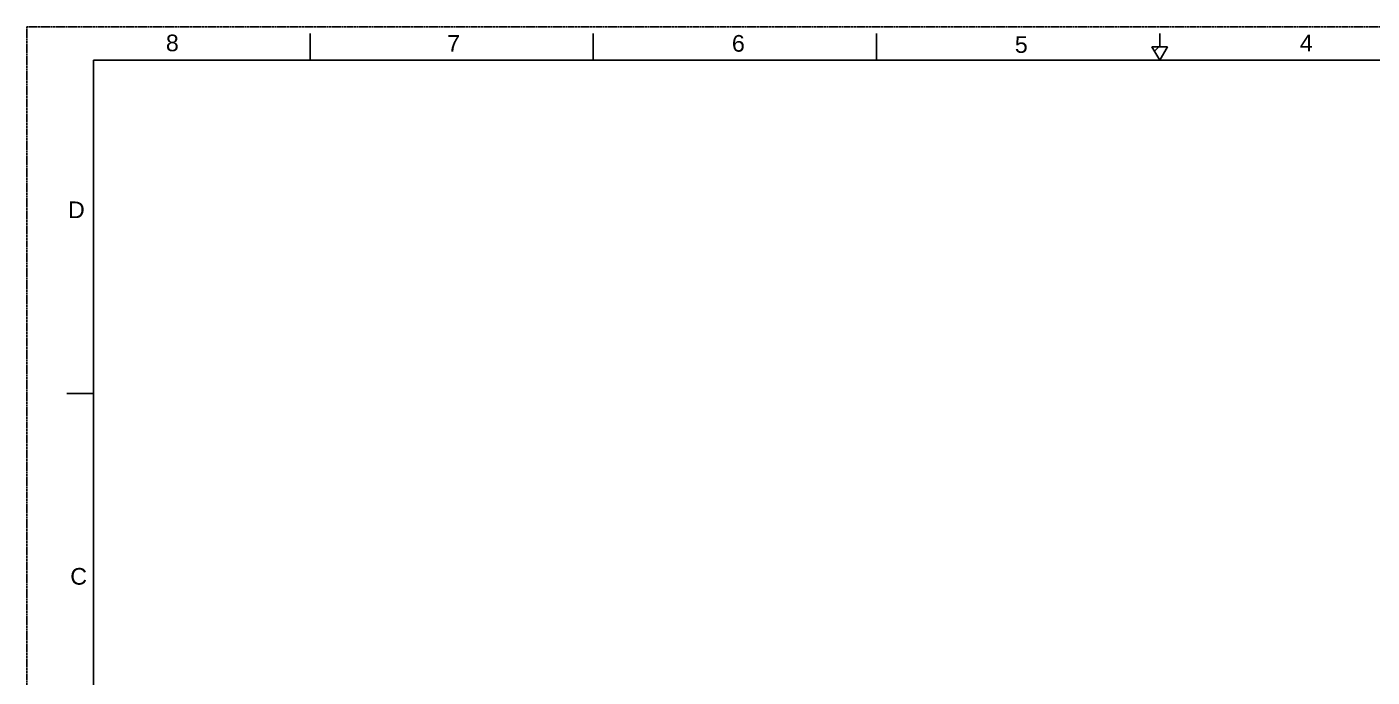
# Model space of a CAD drawing. Header units: millimetres. Extents: x -784753 to 2894, y -738 to 77802.
# Drawn here: x 1672.2 to 2015.5, y 191 to 356.9 of the extents above; entities that cross this region are included whole.
import ezdxf
from ezdxf.enums import TextEntityAlignment as Align

# ---------------------------------------------------------------- set-up
doc = ezdxf.new("R2010")
doc.units = ezdxf.units.MM
doc.linetypes.add('HIDDEN2', pattern=[0.1875, 0.125, -0.0625])
doc.layers.add('DEFAULT', color=7, linetype='Continuous')
doc.layers.add('projection', color=7, linetype='Continuous')
doc.styles.add('ARIAL_TTF', font='arial.ttf')

# ---------------------------------------------------------------- blocks, each defined once
blk = doc.blocks.new('*X390')
at = {"layer": 'DEFAULT', "color": 7, "linetype": 'Continuous'}
blk.add_line((16.989, 21.699), (16.921, 21.636), dxfattribs=at)
blk = doc.blocks.new('SHEET-D')
at = {"layer": 'DEFAULT', "color": 7, "linetype": 'HIDDEN2'}
for p, q in [((2316.04, -43.12), (2316.04, -417.16)), ((2894.11, -43.12), (2316.04, -43.12))]:
    blk.add_line(p, q, dxfattribs=at)
at = {"layer": 'DEFAULT', "color": 7, "linetype": 'Continuous'}
for p, q in [((2388.3, -44.82), (2388.3, -51.62)), ((2460.56, -44.82), (2460.56, -51.62)), ((2532.82, -44.82), (2532.82, -51.62)), ((2605.08, -48.22), (2605.08, -44.82)), ((2607.04, -48.22), (2603.11, -48.22)), ((2605.08, -51.62), (2603.11, -48.22)), ((2605.08, -51.62), (2607.04, -48.22)), ((2877.11, -51.62), (2333.05, -51.62)), ((2333.05, -51.62), (2333.05, -408.66)), ((2333.05, -136.63), (2326.25, -136.63))]:
    blk.add_line(p, q, dxfattribs=at)
at = {"color": 0, "xscale": 17.00193276708238, "yscale": 17.00193276708238, "zscale": 17.00193276708238}
blk.add_blockref('*X390', (2316.04, -417.16), dxfattribs=at).dxf.unprotected_set("ltscale", 0)
at = {"layer": 'DEFAULT', "color": 7, "linetype": 'Continuous', "style": 'ARIAL_TTF'}
for s, p in [('8', (2351.5, -45.08)), ('7', (2423.27, -45.19)), ('6', (2495.93, -45.19)), ('5', (2568.12, -45.49)), ('4', (2640.85, -45.1)), ('D', (2326.52, -87.66)), ('C', (2327.1, -181.17))]:
    blk.add_text(s, height=4.25, dxfattribs=at).set_placement(p, align=Align.TOP_LEFT)

msp = doc.modelspace()

# ---------------------------------------------------------------- block references
at = {"layer": 'projection', "lineweight": 0}
msp.add_blockref('SHEET-D', (-643.809, 400), dxfattribs=at)

doc.saveas('drawing.dxf')
